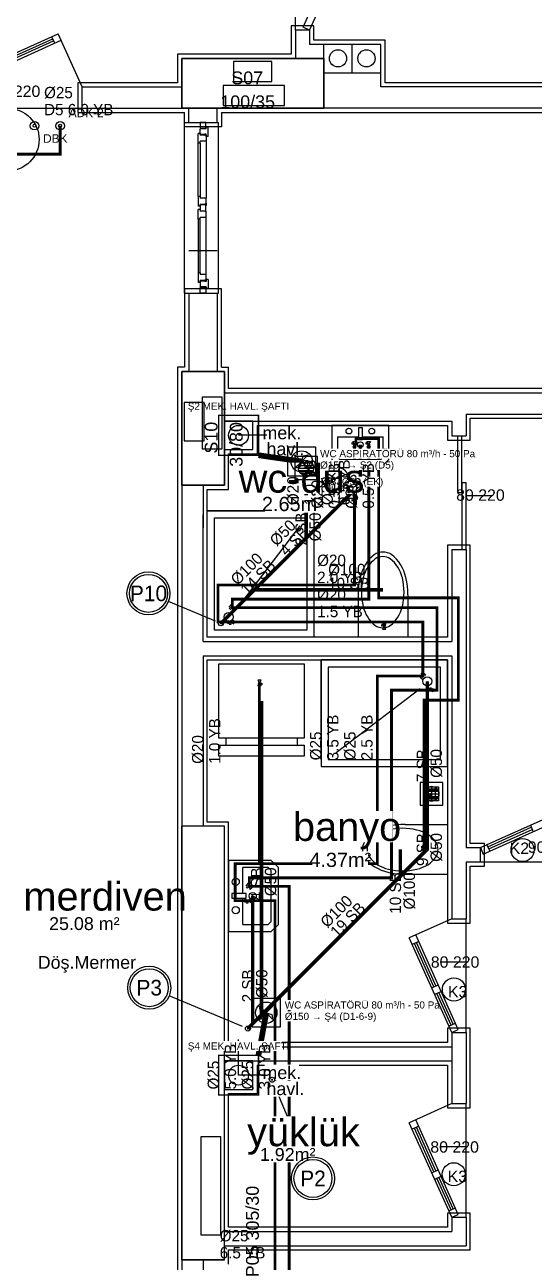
# Model space of a CAD drawing. Header units: centimetres. Extents: x -3962 to 31822, y -2 to 2802.
# Drawn here: x 11220 to 11578, y 1133 to 2003 of the extents above; entities that cross this region are included whole.
import ezdxf
from ezdxf.enums import TextEntityAlignment as Align

# ---------------------------------------------------------------- set-up
doc = ezdxf.new("R2010")
doc.units = ezdxf.units.CM
doc.linetypes.add('BASMA HATTI', pattern=[31, 25, -6])
doc.linetypes.add('PISSU HATTI', pattern=[26, 20, -6])
for name, color, linetype in [('ROTAS-CIHAZ', 135, 'CONTINUOUS'), ('ROTAS-HAVALANDIRMA', 30, 'CONTINUOUS'), ('ROTAS-HAVALANDIRMA-YAZI', 30, 'CONTINUOUS'), ('ROTAS-MIMARI', 8, 'CONTINUOUS'), ('ROTAS-MIMARI-KOLON', 8, 'CONTINUOUS'), ('ROTAS-MIMARI-YAZI', 8, 'CONTINUOUS'), ('ROTAS-PISSU-BORU-TAVANDAN', 6, 'PISSU HATTI'), ('ROTAS-PISSU-KOLONNO', 211, 'CONTINUOUS'), ('ROTAS-SICAKSU-BORU', 1, 'BASMA HATTI'), ('ROTAS-SOGUKSU-BORU', 5, 'CONTINUOUS'), ('ROTAS-TEFRIS', 15, 'CONTINUOUS'), ('ROTAS-TEMIZSU-CAP', 101, 'CONTINUOUS')]:
    doc.layers.add(name, color=color, linetype=linetype)
doc.styles.add('ROTAS', font='arial.ttf')

# ---------------------------------------------------------------- blocks, each defined once
blk = doc.blocks.new('ROTAS-PIS-SU-CAP-SB')
for tag, p in [('PSCP_001', (0.83, 1.29)), ('PS_001', (0.83, 0.07))]:
    blk.add_attdef(tag, p, '', height=1)
blk = doc.blocks.new('ROTAS-YER-SUZGECI-PLAN')
for p, q in [((-6.7, 0), (6.7, 0)), ((-6.3, 2.3), (6.3, 2.3)), ((-4.9, 4.5), (4.9, 4.5)), ((-6.3, -2.3), (6.3, -2.3)), ((-4.9, -4.5), (4.9, -4.5))]:
    blk.add_line(p, q)
blk.add_lwpolyline([(-10, -10), (10, -10), (10, 10), (-10, 10)], close=True)
blk.add_circle((0, 0), 6.67)
blk = doc.blocks.new('ROTAS-PIS-SU-KOLON')
h = blk.add_hatch(color=256)
h.dxf.hatch_style = 1
h.paths.add_polyline_path([(1.5, 0), (1.5, 0.4), (1.3, 0.8), (1.1, 1.1), (0.8, 1.3), (0.4, 1.5), (0, 1.5), (-0.4, 1.5), (-0.8, 1.3), (-1.1, 1.1), (-1.3, 0.8), (-1.5, 0.4), (-1.5, 0), (-1.5, -0.4), (-1.3, -0.8), (-1.1, -1.1), (-0.8, -1.3), (-0.4, -1.5), (0, -1.5), (0.4, -1.5), (0.8, -1.3), (1.1, -1.1), (1.3, -0.8), (1.5, -0.4)])
blk.add_circle((0, 0), 3.5)
blk = doc.blocks.new('ROTAS-TEMIZ-SU-CAP-MB')
for tag, p in [('SOCP_001', (0.83, 4.92)), ('SO_001', (0.83, 3.42)), ('SCCP_001', (0.83, 1.92)), ('SC_001', (0.83, 0.42))]:
    blk.add_attdef(tag, p, '', height=1)
blk = doc.blocks.new('ROTAS-KURESEL-VANA')
for p, q in [((0, 3.1), (0, 8)), ((0, 8), (5.4, 8))]:
    blk.add_line(p, q)
for points in [[(-9, 5.8), (-9, -5), (0, 0.4)], [(9, 5.8), (9, -5), (0, 0.4)]]:
    blk.add_lwpolyline(points, close=True)
blk.add_circle((0, 0.4), 2.71)
blk.add_attdef('CAP', text='', height=10).set_placement((-1.1, 0), align=Align.CENTER)
blk = doc.blocks.new('ROTAS-ASPIRATOR')
blk.add_lwpolyline([(-10, -10), (10, -10), (10, 10), (-10, 10)], close=True)
for points in [[(0, 0), (-4, 1.17), (-4.71, 4.71), (0, 0)], [(0, 0), (-1.17, -4), (-4.71, -4.71), (0, 0)], [(0, 0), (1.17, 4), (4.71, 4.71), (0, 0)], [(0, 0), (4, -1.17), (4.71, -4.71), (0, 0)]]:
    blk.add_lwpolyline(points)
blk.add_circle((0, 0), 7.5)
blk = doc.blocks.new('ROTAS-KOLON-NO-PIS-SU')
for radius in [27.5, 24.3]:
    blk.add_circle((0, 0), radius)
blk.add_attdef('K', text='', height=20).set_placement((0, 0), align=Align.MIDDLE_CENTER)

msp = doc.modelspace()

# ---------------------------------------------------------------- linework, layer by layer
at = {"layer": 'ROTAS-HAVALANDIRMA', "const_width": 1}
for points in [[(11384.41, 1700.24), (11384.41, 1728.24), (11356.41, 1728.24), (11356.41, 1700.24), (11384.41, 1700.24)], [(11384.41, 1250.24), (11384.41, 1278.24), (11356.41, 1278.24), (11356.41, 1250.24), (11384.41, 1250.24)]]:
    msp.add_lwpolyline(points, close=True, dxfattribs=at)
at = {"layer": 'ROTAS-HAVALANDIRMA', "const_width": 4}
for points in [[(11384.41, 1700.24), (11414.76, 1695.86)], [(11384.41, 1278.24), (11389.91, 1308.1)]]:
    msp.add_lwpolyline(points, dxfattribs=at)
at = {"layer": 'ROTAS-MIMARI'}
for p, q in [((11410.41, 1999.24), (11410.41, 2089.24)), ((11415.85, 2001.29), (11449.5, 2076.17)), ((11420.41, 1999.24), (11454.06, 2074.12)), ((11423.41, 2002.24), (11407.41, 2002.24)), ((11407.41, 2002.24), (11407.41, 1982.24)), ((11423.41, 1992.24), (11423.41, 2002.24)), ((11160.41, 1959.24), (11243.61, 1996.62)), ((11241.1, 1990.01), (11239.05, 1994.57)), ((11260.41, 1959.24), (11243.61, 1996.62)), ((11410.41, 1999.24), (11410.41, 1979.24)), ((11420.41, 1999.24), (11410.41, 1999.24)), ((11420.41, 1999.24), (11415.85, 2001.29)), ((11420.41, 1999.24), (11420.41, 1989.24)), ((11162.46, 1954.68), (11245.66, 1992.06)), ((11204.96, 1977.47), (11239.72, 1993.09)), ((11205.61, 1976.03), (11240.37, 1991.65)), ((11470.41, 1989.24), (11420.41, 1989.24)), ((11473.41, 1992.24), (11423.41, 1992.24)), ((11430.41, 1979.24), (11430.41, 1989.24)), ((11450.41, 1969.24), (11450.41, 1989.24)), ((11470.41, 1959.24), (11470.41, 1989.24)), ((11470.41, 1969.24), (11470.41, 1989.24)), ((11470.41, 1969.24), (11470.41, 1989.24)), ((11473.41, 1962.24), (11473.41, 1992.24)), ((11407.41, 1982.24), (11327.41, 1982.24)), ((11327.41, 1982.24), (11327.41, 1962.24)), ((11430.41, 1969.24), (11470.41, 1969.24)), ((11327.41, 1962.24), (11257.41, 1962.24)), ((11257.41, 1962.24), (11257.41, 1941.24)), ((11260.41, 1959.24), (11330.41, 1959.24)), ((11260.41, 1944.24), (11260.41, 1959.24)), ((11760.41, 1959.24), (11470.41, 1959.24)), ((11757.41, 1962.24), (11473.41, 1962.24)), ((11160.41, 1944.24), (11260.41, 1944.24)), ((11257.41, 1941.24), (11332.41, 1941.24)), ((11260.41, 1944.24), (11330.41, 1944.24)), ((11332.41, 1931.24), (11332.41, 1941.24)), ((11335.41, 1934.24), (11335.41, 1944.24)), ((11355.41, 1934.24), (11355.41, 1944.24)), ((11358.41, 1941.24), (11430.41, 1941.24)), ((11358.41, 1941.24), (11358.41, 1931.24)), ((11760.41, 1944.24), (11430.41, 1944.24)), ((11430.41, 1941.24), (12013.41, 1941.24)), ((11332.41, 1814.24), (11332.41, 1934.24)), ((11332.41, 1934.24), (11335.41, 1934.24)), ((11335.41, 1934.24), (11355.41, 1934.24)), ((11347.41, 1934.24), (11343.41, 1934.24)), ((11343.41, 1934.24), (11343.41, 1930.24)), ((11347.41, 1930.24), (11347.41, 1934.24)), ((11350.41, 1934.24), (11356.41, 1934.24)), ((11356.41, 1814.24), (11356.41, 1934.24)), ((11358.41, 1931.24), (11332.41, 1931.24)), ((11342.01, 1919.82), (11342.01, 1926.62)), ((11343.41, 1926.62), (11342.01, 1926.62)), ((11343.41, 1930.24), (11347.41, 1930.24)), ((11347.61, 1929.72), (11343.41, 1929.72)), ((11343.41, 1925.72), (11343.41, 1929.72)), ((11343.41, 1926.62), (11343.41, 1925.42)), ((11346.61, 1925.72), (11343.41, 1925.72)), ((11346.61, 1925.42), (11343.41, 1925.42)), ((11347.61, 1926.02), (11346.61, 1926.02)), ((11346.61, 1925.72), (11346.61, 1926.02)), ((11346.61, 1925.12), (11346.61, 1925.42)), ((11347.11, 1925.12), (11346.61, 1925.12)), ((11347.61, 1925.42), (11347.11, 1925.42)), ((11347.11, 1925.12), (11347.11, 1925.42)), ((11347.61, 1929.72), (11347.61, 1930.92)), ((11349.01, 1930.92), (11347.61, 1930.92)), ((11347.61, 1924.52), (11347.61, 1926.02)), ((11347.61, 1925.42), (11347.61, 1921.02)), ((11349.01, 1924.52), (11347.61, 1924.52)), ((11349.01, 1924.52), (11349.01, 1930.92)), ((11343.41, 1919.82), (11342.01, 1919.82)), ((11342.01, 1882.14), (11342.01, 1919.82)), ((11343.41, 1919.82), (11343.41, 1921.02)), ((11347.61, 1921.02), (11343.41, 1921.02)), ((11343.41, 1919.82), (11343.41, 1882.14)), ((11347.61, 1921.02), (11347.61, 1880.94)), ((11343.41, 1882.14), (11342.01, 1882.14)), ((11342.01, 1882.14), (11342.01, 1875.34)), ((11343.41, 1882.14), (11343.41, 1880.94)), ((11347.61, 1880.94), (11343.41, 1880.94)), ((11347.61, 1876.54), (11347.61, 1880.94)), ((11343.41, 1875.34), (11342.01, 1875.34)), ((11342.01, 1866.34), (11342.01, 1873.14)), ((11343.41, 1873.14), (11342.01, 1873.14)), ((11343.41, 1875.34), (11343.41, 1876.54)), ((11346.61, 1876.54), (11343.41, 1876.54)), ((11346.61, 1876.24), (11343.41, 1876.24)), ((11347.41, 1876.24), (11343.41, 1876.24)), ((11343.41, 1876.24), (11343.41, 1872.24)), ((11343.41, 1872.24), (11343.41, 1871.94)), ((11343.41, 1872.24), (11347.41, 1872.24)), ((11347.61, 1871.94), (11343.41, 1871.94)), ((11347.11, 1876.84), (11346.61, 1876.84)), ((11346.61, 1876.84), (11346.61, 1876.54)), ((11346.61, 1871.64), (11346.61, 1871.94)), ((11347.11, 1871.64), (11346.61, 1871.64)), ((11347.11, 1876.84), (11347.11, 1876.54)), ((11347.61, 1876.54), (11347.11, 1876.54)), ((11347.61, 1871.94), (11347.11, 1871.94)), ((11347.11, 1871.64), (11347.11, 1871.94)), ((11347.41, 1872.24), (11347.41, 1876.24)), ((11347.61, 1875.94), (11347.41, 1875.94)), ((11347.61, 1877.44), (11347.61, 1875.94)), ((11347.61, 1827.44), (11347.61, 1871.94)), ((11343.41, 1866.34), (11342.01, 1866.34)), ((11342.01, 1866.34), (11342.01, 1828.64)), ((11343.41, 1866.34), (11343.41, 1867.54)), ((11347.61, 1867.54), (11343.41, 1867.54)), ((11343.41, 1828.64), (11343.41, 1866.34)), ((11335.41, 1844.24), (11355.41, 1844.24)), ((11343.41, 1828.64), (11342.01, 1828.64)), ((11342.01, 1828.64), (11342.01, 1821.84)), ((11343.41, 1828.64), (11343.41, 1827.44)), ((11343.41, 1821.84), (11342.01, 1821.84)), ((11347.61, 1827.44), (11343.41, 1827.44)), ((11343.41, 1821.84), (11343.41, 1823.04)), ((11346.61, 1823.04), (11343.41, 1823.04)), ((11343.41, 1822.74), (11343.41, 1818.74)), ((11346.61, 1822.74), (11343.41, 1822.74)), ((11347.11, 1823.34), (11346.61, 1823.34)), ((11346.61, 1823.34), (11346.61, 1823.04)), ((11346.61, 1822.74), (11346.61, 1822.44)), ((11347.61, 1822.44), (11346.61, 1822.44)), ((11347.11, 1823.34), (11347.11, 1823.04)), ((11347.61, 1823.04), (11347.11, 1823.04)), ((11347.61, 1823.04), (11347.61, 1827.44)), ((11349.01, 1823.94), (11347.61, 1823.94)), ((11347.61, 1823.94), (11347.61, 1822.44)), ((11349.01, 1823.94), (11349.01, 1817.54)), ((11332.41, 1817.24), (11332.41, 1762.24)), ((11358.41, 1817.24), (11332.41, 1817.24)), ((11332.41, 1814.24), (11335.41, 1814.24)), ((11335.41, 1814.24), (11335.41, 1759.24)), ((11335.41, 1814.24), (11355.41, 1814.24)), ((11347.61, 1818.74), (11343.41, 1818.74)), ((11343.41, 1814.24), (11343.41, 1818.24)), ((11343.41, 1818.24), (11347.41, 1818.24)), ((11347.41, 1814.24), (11343.41, 1814.24)), ((11347.41, 1818.24), (11347.41, 1814.24)), ((11347.61, 1818.74), (11347.61, 1817.54)), ((11349.01, 1817.54), (11347.61, 1817.54)), ((11350.41, 1814.24), (11356.41, 1814.24)), ((11355.41, 1814.24), (11355.41, 1759.24)), ((11358.41, 1762.24), (11358.41, 1817.24)), ((11332.41, 1762.24), (11327.41, 1762.24)), ((11327.41, 1762.24), (11327.41, 1679.24)), ((11358.41, 1762.24), (11363.41, 1762.24)), ((11363.41, 1747.24), (11363.41, 1762.24)), ((11360.41, 1744.24), (11650.41, 1744.24)), ((11650.41, 1747.24), (11363.41, 1747.24)), ((11360.41, 1724.24), (11520.41, 1724.24)), ((11380.41, 1724.24), (11360.41, 1724.24)), ((11360.41, 1724.24), (11360.41, 1704.24)), ((11380.41, 1704.24), (11380.41, 1724.24)), ((11520.41, 1724.24), (11520.41, 1713.95)), ((11530.41, 1729.24), (11650.41, 1729.24)), ((11530.41, 1729.24), (11530.41, 1713.95)), ((11533.41, 1710.95), (11533.41, 1726.24)), ((11533.41, 1726.24), (11647.41, 1726.24)), ((11383.41, 1721.24), (11517.41, 1721.24)), ((11383.41, 1721.24), (11383.41, 1701.24)), ((11517.41, 1721.24), (11517.41, 1710.95)), ((11390.41, 1714.24), (11370.41, 1714.24)), ((11517.41, 1710.95), (11533.41, 1710.95)), ((11520.41, 1713.95), (11530.41, 1713.95)), ((11524.41, 1713.95), (11524.41, 1673.95)), ((11527.41, 1673.95), (11527.41, 1713.95)), ((11360.41, 1704.24), (11380.41, 1704.24)), ((11363.41, 1676.24), (11363.41, 1701.24)), ((11363.41, 1701.24), (11383.41, 1701.24)), ((11527.41, 1680.92), (11527.41, 1633.95)), ((11530.41, 1680.92), (11527.41, 1680.92)), ((11530.41, 1633.95), (11530.41, 1680.92)), ((11327.41, 1679.24), (11327.41, 1439.24)), ((11330.41, 1679.24), (11330.41, 1439.24)), ((11345.41, 1679.24), (11345.41, 1649.24)), ((11348.41, 1572.24), (11348.41, 1676.24)), ((11348.41, 1676.24), (11363.41, 1676.24)), ((11524.41, 1673.95), (11527.41, 1673.95)), ((11530.41, 1671.94), (11548.52, 1671.94)), ((11345.41, 1569.24), (11345.41, 1658.24)), ((11418.41, 1661.24), (11348.41, 1661.24)), ((11533.41, 1636.95), (11517.41, 1636.95)), ((11517.41, 1636.95), (11517.41, 1572.24)), ((11533.41, 1427.24), (11533.41, 1636.95)), ((11520.41, 1633.95), (11520.41, 1569.24)), ((11520.41, 1633.95), (11530.41, 1633.95)), ((11527.41, 1633.95), (11530.41, 1633.95)), ((11530.41, 1633.95), (11530.41, 1424.24)), ((11454.49, 1602.16), (11454.49, 1572.28)), ((11489.49, 1602.16), (11489.49, 1572.24)), ((11345.41, 1569.24), (11520.41, 1569.24)), ((11517.41, 1572.24), (11348.41, 1572.24)), ((11489.49, 1572.24), (11454.45, 1572.24)), ((11345.41, 1559.24), (11520.41, 1559.24)), ((11345.41, 1559.24), (11345.41, 1439.24)), ((11520.41, 1559.24), (11520.41, 1374.24)), ((11348.41, 1442.24), (11348.41, 1556.24)), ((11348.41, 1556.24), (11517.41, 1556.24)), ((11428.41, 1486.24), (11428.41, 1556.24)), ((11517.41, 1556.24), (11517.41, 1371.24)), ((11501.02, 1457.08), (11501.02, 1467.08)), ((11501.02, 1467.08), (11511.02, 1467.08)), ((11501.02, 1464.61), (11511.02, 1464.61)), ((11503.48, 1467.08), (11503.48, 1457.08)), ((11506.1, 1467.08), (11506.1, 1457.08)), ((11508.72, 1467.08), (11508.72, 1457.08)), ((11511.02, 1467.08), (11511.02, 1457.08)), ((11501.02, 1462.08), (11511.02, 1462.08)), ((11501.02, 1459.55), (11511.02, 1459.55)), ((11511.02, 1457.08), (11501.02, 1457.08)), ((11540.49, 1424.24), (11615.37, 1457.88)), ((11542.53, 1419.68), (11617.42, 1453.32)), ((11327.41, 1439.24), (11327.41, 1414.24)), ((11363.41, 1442.24), (11348.41, 1442.24)), ((11363.41, 1287.24), (11363.41, 1442.24)), ((11487.54, 1440.54), (11517.46, 1440.54)), ((11517.46, 1440.54), (11517.46, 1405.5)), ((11545.71, 1424.8), (11576.31, 1438.55)), ((11546.36, 1423.36), (11576.96, 1437.11)), ((11575.65, 1440.03), (11577.69, 1435.47)), ((11530.41, 1424.24), (11540.49, 1424.24)), ((11543.49, 1427.24), (11533.41, 1427.24)), ((11540.49, 1414.24), (11540.49, 1424.24)), ((11540.49, 1424.24), (11542.53, 1419.68)), ((11543.49, 1411.24), (11543.49, 1427.24)), ((11545.05, 1426.29), (11547.1, 1421.72)), ((11327.41, 1414.24), (11327.41, 1209.24)), ((11530.41, 1414.24), (11530.41, 1374.24)), ((11530.41, 1414.24), (11540.49, 1414.24)), ((11533.41, 1371.24), (11533.41, 1411.24)), ((11533.41, 1411.24), (11543.49, 1411.24)), ((11540.49, 1414.24), (11630.49, 1414.24)), ((11487.54, 1405.54), (11517.42, 1405.54)), ((11520.41, 1374.24), (11490.5, 1360.8)), ((11517.41, 1371.24), (11533.41, 1371.24)), ((11520.41, 1374.24), (11530.41, 1374.24)), ((11530.41, 1294.24), (11530.41, 1374.24)), ((11520.41, 1294.24), (11490.5, 1360.8)), ((11497.11, 1358.29), (11492.55, 1356.24)), ((11524.97, 1296.29), (11495.06, 1362.85)), ((11507.79, 1326.3), (11494.04, 1356.9)), ((11509.23, 1326.95), (11495.48, 1357.55)), ((11512.3, 1343.96), (11530.41, 1343.96)), ((11506.3, 1325.64), (11510.86, 1327.69)), ((11508.35, 1321.08), (11512.91, 1323.13)), ((11519.85, 1299.46), (11509.84, 1321.74)), ((11521.29, 1300.11), (11511.28, 1322.39)), ((11533.41, 1297.24), (11517.41, 1297.24)), ((11517.41, 1297.24), (11517.41, 1287.24)), ((11518.36, 1298.8), (11522.92, 1300.85)), ((11533.41, 1241.24), (11533.41, 1297.24)), ((11370.41, 1264.24), (11370.41, 1289.24)), ((11520.41, 1294.24), (11524.97, 1296.29)), ((11520.41, 1294.24), (11520.41, 1244.24)), ((11520.41, 1294.24), (11530.41, 1294.24)), ((11530.41, 1294.24), (11530.41, 1244.24)), ((11360.41, 1284.24), (11520.41, 1284.24)), ((11517.41, 1287.24), (11363.41, 1287.24)), ((11360.41, 1274.24), (11520.41, 1274.24)), ((11380.41, 1274.24), (11360.41, 1274.24)), ((11360.41, 1274.24), (11360.41, 1254.24)), ((11380.41, 1254.24), (11380.41, 1274.24)), ((11383.41, 1271.24), (11517.41, 1271.24)), ((11383.41, 1271.24), (11383.41, 1251.24)), ((11517.41, 1271.24), (11517.41, 1241.24)), ((11390.41, 1264.24), (11370.41, 1264.24)), ((11360.41, 1254.24), (11380.41, 1254.24)), ((11363.41, 1212.24), (11363.41, 1251.24)), ((11363.41, 1251.24), (11383.41, 1251.24)), ((11520.41, 1244.24), (11490.5, 1230.8)), ((11517.41, 1241.24), (11533.41, 1241.24)), ((11520.41, 1244.24), (11530.41, 1244.24)), ((11530.41, 1164.24), (11530.41, 1244.24)), ((11520.41, 1164.24), (11490.5, 1230.8)), ((11497.11, 1228.29), (11492.55, 1226.24)), ((11524.97, 1166.29), (11495.06, 1232.85)), ((11509.23, 1196.95), (11495.48, 1227.55)), ((11507.79, 1196.3), (11494.04, 1226.9)), ((11363.41, 1157.26), (11363.41, 1212.24)), ((11511.91, 1214.02), (11530.03, 1214.02)), ((11327.41, 1209.24), (11327.41, 1134.24)), ((11506.3, 1195.64), (11510.86, 1197.69)), ((11508.35, 1191.08), (11512.91, 1193.13)), ((11519.85, 1169.46), (11509.84, 1191.74)), ((11521.29, 1170.11), (11511.28, 1192.39)), ((11533.41, 1167.24), (11517.41, 1167.24)), ((11517.41, 1167.24), (11517.41, 1157.24)), ((11518.36, 1168.8), (11522.92, 1170.85)), ((11533.41, 1141.24), (11533.41, 1167.24)), ((11520.41, 1164.24), (11524.97, 1166.29)), ((11520.41, 1164.24), (11520.41, 1154.24)), ((11520.41, 1164.24), (11530.41, 1164.24)), ((11530.41, 1164.24), (11530.41, 1144.24)), ((11360.41, 1154.26), (11520.41, 1154.26)), ((11517.41, 1157.26), (11363.41, 1157.26)), ((11360.41, 1144.26), (11530.41, 1144.26)), ((11363.41, 1141.26), (11533.41, 1141.26)), ((11363.41, 1131.24), (11363.41, 1141.26)), ((11327.41, 1134.24), (11327.41, 1101.24)), ((11330.41, 1134.24), (11330.41, 1104.24)), ((11345.41, 1134.24), (11345.41, 1104.24))]:
    msp.add_line(p, q, dxfattribs=at)
for points in [[(11330.41, 1979.24), (11430.41, 1979.24)], [(11330.41, 1944.24), (11330.41, 1979.24)], [(11430.41, 1979.24), (11430.41, 1944.24)], [(11430.41, 1944.24), (11330.41, 1944.24)], [(11330.41, 1679.24), (11330.41, 1759.24)], [(11330.41, 1759.24), (11360.41, 1759.24)], [(11360.41, 1759.24), (11360.41, 1679.24)], [(11476.06, 1721.24), (11436.06, 1721.24), (11436.06, 1697.24), (11440.06, 1693.24), (11472.06, 1693.24), (11476.06, 1697.24), (11476.06, 1721.24)], [(11454.82, 1719.41), (11454.82, 1711.41), (11457.5, 1711.41), (11457.5, 1719.41), (11454.82, 1719.41)], [(11440.06, 1713.24), (11440.06, 1698.89), (11441.72, 1697.24), (11470.4, 1697.24), (11472.06, 1698.89), (11472.06, 1713.24)], [(11440.06, 1713.24), (11454.82, 1713.24)], [(11457.5, 1713.24), (11472.06, 1713.24)], [(11360.41, 1679.24), (11330.41, 1679.24)], [(11348.41, 1572.24), (11348.41, 1661.24), (11423.41, 1661.24), (11423.41, 1572.24), (11348.41, 1572.24)], [(11353.41, 1577.24), (11353.41, 1656.24), (11418.41, 1656.24), (11418.41, 1577.24), (11353.41, 1577.24)], [(11413.41, 1650.5), (11368.41, 1591.5)], [(11465.86, 1630.21), (11464.03, 1628.76), (11462.37, 1627.13), (11460.9, 1625.33), (11459.61, 1623.38)], [(11471.99, 1632.16), (11470.36, 1632.04), (11468.77, 1631.66), (11467.27, 1631.05), (11465.86, 1630.21)], [(11471.82, 1628.92), (11470.42, 1628.82), (11469.06, 1628.5), (11467.76, 1627.99), (11466.54, 1627.28)], [(11477.1, 1627.28), (11475.89, 1627.99), (11474.59, 1628.5), (11473.23, 1628.82), (11471.82, 1628.92)], [(11478.11, 1630.21), (11476.71, 1631.05), (11475.2, 1631.66), (11473.62, 1632.04), (11471.99, 1632.16)], [(11484.36, 1623.38), (11483.08, 1625.33), (11481.6, 1627.13), (11479.94, 1628.76), (11478.11, 1630.21)], [(11459.61, 1623.38), (11458.44, 1621.19), (11457.43, 1618.92), (11456.59, 1616.59), (11455.92, 1614.2)], [(11461.22, 1621.6), (11460.21, 1619.78), (11459.35, 1617.89), (11458.63, 1615.94), (11458.05, 1613.94)], [(11466.54, 1627.28), (11464.99, 1626.08), (11463.58, 1624.72), (11462.31, 1623.23), (11461.22, 1621.6)], [(11482.43, 1621.6), (11481.33, 1623.23), (11480.07, 1624.72), (11478.66, 1626.08), (11477.1, 1627.28)], [(11485.6, 1613.94), (11485.02, 1615.94), (11484.3, 1617.89), (11483.43, 1619.78), (11482.43, 1621.6)], [(11488.05, 1614.2), (11487.38, 1616.59), (11486.54, 1618.92), (11485.53, 1621.19), (11484.36, 1623.38)], [(11455.92, 1614.2), (11455.3, 1611.23), (11454.85, 1608.23), (11454.58, 1605.2), (11454.49, 1602.16)], [(11458.05, 1613.94), (11457.51, 1611.47), (11457.13, 1608.97), (11456.9, 1606.45), (11456.82, 1603.92)], [(11486.82, 1603.92), (11486.75, 1606.45), (11486.52, 1608.97), (11486.13, 1611.47), (11485.6, 1613.94)], [(11489.49, 1602.16), (11489.4, 1605.2), (11489.13, 1608.23), (11488.68, 1611.23), (11488.05, 1614.2)], [(11456.82, 1603.92), (11456.9, 1601.39), (11457.13, 1598.88), (11457.51, 1596.38), (11458.05, 1593.91)], [(11485.6, 1593.91), (11486.13, 1596.38), (11486.52, 1598.88), (11486.75, 1601.39), (11486.82, 1603.92)], [(11458.05, 1593.91), (11458.63, 1591.91), (11459.35, 1589.96), (11460.21, 1588.07), (11461.22, 1586.24)], [(11482.43, 1586.24), (11483.43, 1588.07), (11484.3, 1589.96), (11485.02, 1591.91), (11485.6, 1593.91)], [(11461.22, 1586.24), (11462.31, 1584.62), (11463.58, 1583.12), (11464.99, 1581.77), (11466.54, 1580.57)], [(11477.1, 1580.57), (11478.66, 1581.77), (11480.07, 1583.12), (11481.33, 1584.62), (11482.43, 1586.24)], [(11466.54, 1580.57), (11467.76, 1579.86), (11469.06, 1579.34), (11470.42, 1579.03), (11471.82, 1578.92)], [(11471.82, 1578.92), (11473.23, 1579.03), (11474.59, 1579.34), (11475.89, 1579.86), (11477.1, 1580.57)], [(11356.57, 1553.61), (11416.57, 1553.61), (11416.57, 1501.26), (11356.57, 1501.26), (11356.57, 1553.61)], [(11517.41, 1556.24), (11428.41, 1556.24), (11428.41, 1481.24), (11517.41, 1481.24), (11517.41, 1556.24)], [(11512.41, 1551.24), (11433.41, 1551.24), (11433.41, 1486.24), (11512.41, 1486.24), (11512.41, 1551.24)], [(11439.15, 1491.24), (11498.15, 1536.24)], [(11361.57, 1501.26), (11361.57, 1496.26)], [(11411.57, 1501.26), (11411.57, 1496.26)], [(11356.57, 1496.26), (11416.57, 1496.26), (11416.57, 1488.61), (11356.57, 1488.61), (11356.57, 1496.26)], [(11360.41, 1439.24), (11330.41, 1439.24)], [(11330.41, 1134.24), (11330.41, 1439.24)], [(11360.41, 1134.24), (11360.41, 1439.24)], [(11475.5, 1439.11), (11473.11, 1438.44), (11470.78, 1437.6), (11468.51, 1436.59), (11466.32, 1435.42)], [(11475.76, 1436.65), (11473.76, 1436.08), (11471.81, 1435.35), (11469.92, 1434.49), (11468.1, 1433.48)], [(11487.54, 1440.54), (11484.5, 1440.45), (11481.47, 1440.18), (11478.47, 1439.74), (11475.5, 1439.11)], [(11485.78, 1437.88), (11483.25, 1437.8), (11480.73, 1437.57), (11478.23, 1437.19), (11475.76, 1436.65)], [(11495.79, 1436.65), (11493.32, 1437.19), (11490.82, 1437.57), (11488.31, 1437.8), (11485.78, 1437.88)], [(11503.46, 1433.48), (11501.63, 1434.49), (11499.74, 1435.35), (11497.79, 1436.08), (11495.79, 1436.65)], [(11459.49, 1429.17), (11458.65, 1427.77), (11458.04, 1426.26), (11457.66, 1424.68), (11457.54, 1423.04)], [(11466.32, 1435.42), (11464.37, 1434.14), (11462.57, 1432.66), (11460.94, 1431), (11459.49, 1429.17)], [(11462.42, 1428.16), (11461.71, 1426.94), (11461.2, 1425.64), (11460.88, 1424.28), (11460.78, 1422.88)], [(11468.1, 1433.48), (11466.47, 1432.39), (11464.98, 1431.13), (11463.62, 1429.71), (11462.42, 1428.16)], [(11509.13, 1428.16), (11507.93, 1429.71), (11506.58, 1431.13), (11505.08, 1432.39), (11503.46, 1433.48)], [(11510.78, 1422.88), (11510.67, 1424.28), (11510.36, 1425.64), (11509.84, 1426.94), (11509.13, 1428.16)], [(11457.54, 1423.04), (11457.66, 1421.41), (11458.04, 1419.83), (11458.65, 1418.32), (11459.49, 1416.92)], [(11460.78, 1422.88), (11460.88, 1421.48), (11461.2, 1420.11), (11461.71, 1418.81), (11462.42, 1417.6)], [(11509.13, 1417.6), (11509.84, 1418.81), (11510.36, 1420.11), (11510.67, 1421.48), (11510.78, 1422.88)], [(11363.41, 1415.25), (11363.41, 1365.25), (11393.41, 1365.25), (11398.41, 1370.25), (11398.41, 1410.25), (11393.41, 1415.25), (11363.41, 1415.25)], [(11373.41, 1370.25), (11391.34, 1370.25), (11393.41, 1372.32), (11393.41, 1408.18), (11391.34, 1410.25), (11373.41, 1410.25)], [(11373.41, 1392.05), (11373.41, 1410.25)], [(11459.49, 1416.92), (11460.94, 1415.09), (11462.57, 1413.43), (11464.37, 1411.95), (11466.32, 1410.67)], [(11462.42, 1417.6), (11463.62, 1416.04), (11464.98, 1414.63), (11466.47, 1413.37), (11468.1, 1412.27)], [(11466.32, 1410.67), (11468.51, 1409.5), (11470.78, 1408.49), (11473.11, 1407.65), (11475.5, 1406.98)], [(11468.1, 1412.27), (11469.92, 1411.27), (11471.81, 1410.4), (11473.76, 1409.68), (11475.76, 1409.1)], [(11495.79, 1409.1), (11497.79, 1409.68), (11499.74, 1410.4), (11501.63, 1411.27), (11503.46, 1412.27)], [(11503.46, 1412.27), (11505.08, 1413.37), (11506.58, 1414.63), (11507.93, 1416.04), (11509.13, 1417.6)], [(11475.5, 1406.98), (11478.47, 1406.35), (11481.47, 1405.9), (11484.5, 1405.63), (11487.54, 1405.54)], [(11475.76, 1409.1), (11478.23, 1408.57), (11480.73, 1408.19), (11483.25, 1407.95), (11485.78, 1407.88)], [(11485.78, 1407.88), (11488.31, 1407.95), (11490.82, 1408.19), (11493.32, 1408.57), (11495.79, 1409.1)], [(11365.69, 1388.7), (11375.69, 1388.7), (11375.69, 1392.05), (11365.69, 1392.05), (11365.69, 1388.7)], [(11373.41, 1370.25), (11373.41, 1388.7)], [(11360.41, 1134.24), (11330.41, 1134.24)]]:
    msp.add_lwpolyline(points, dxfattribs=at)
for centre, radius in [((11440.35, 1979.35), 6.03), ((11460.35, 1979.35), 6.03), ((11208.15, 1922.24), 22), ((11370.41, 1714.24), 7), ((11448.06, 1717.24), 2.02), ((11464.06, 1717.24), 2.02), ((11456.06, 1707.67), 2.02), ((11363.41, 1586.5), 3.16), ((11503.15, 1541.24), 3.16), ((11570.18, 1422.56), 8.14), ((11368.41, 1400.25), 2.52), ((11380.37, 1390.25), 2.52), ((11368.41, 1380.25), 2.52), ((11521.91, 1324.47), 8.14), ((11370.41, 1264.24), 7), ((11521.8, 1194.48), 8.14)]:
    msp.add_circle(centre, radius, dxfattribs=at)
at = {"layer": 'ROTAS-MIMARI-KOLON'}
for points in [[(11430.41, 1979.24), (11330.41, 1979.24), (11330.41, 1944.24), (11430.41, 1944.24), (11430.41, 1979.24)], [(11366.74, 1963.17), (11393.76, 1963.17), (11393.76, 1977.13), (11366.74, 1977.13), (11366.74, 1963.17)], [(11359.64, 1946.32), (11402.76, 1946.32), (11402.76, 1960.29), (11359.64, 1960.29), (11359.64, 1946.32)], [(11360.41, 1759.24), (11330.41, 1759.24), (11330.41, 1679.24), (11360.41, 1679.24), (11360.41, 1759.24)], [(11358.89, 1704.86), (11358.89, 1740.98), (11344.92, 1740.98), (11344.92, 1704.86), (11358.89, 1704.86)], [(11346.23, 1710.27), (11346.23, 1737.3), (11332.27, 1737.3), (11332.27, 1710.27), (11346.23, 1710.27)], [(11360.41, 1439.24), (11330.41, 1439.24), (11330.41, 1134.24), (11360.41, 1134.24), (11360.41, 1439.24)], [(11357.9, 1151.91), (11357.9, 1220.88), (11343.93, 1220.88), (11343.93, 1151.91), (11357.9, 1151.91)]]:
    msp.add_lwpolyline(points, dxfattribs=at)
at = {"layer": 'ROTAS-PISSU-BORU-TAVANDAN', "const_width": 2.5}
for points in [[(11456.06, 1707.67), (11456.06, 1680.06), (11417.91, 1641.91)], [(11417.91, 1691.24), (11417.91, 1641.91)], [(11417.91, 1641.91), (11381.55, 1605.55)], [(11381.55, 1605.55), (11362.96, 1586.96)], [(11471.99, 1605.54), (11381.54, 1605.54)], [(11362.96, 1586.96), (11358, 1582)], [(11363.41, 1586.5), (11362.96, 1586.96)], [(11503.15, 1541.24), (11503.15, 1459.21)], [(11386.57, 1527.43), (11386.57, 1306.57)], [(11506.02, 1462.08), (11503.15, 1459.21)], [(11503.15, 1459.21), (11503.15, 1423.15), (11484.15, 1404.15)], [(11484.16, 1423.04), (11484.16, 1404.16)], [(11484.15, 1404.15), (11386.57, 1306.57)], [(11380.37, 1390.25), (11380.37, 1300.37)], [(11386.57, 1306.57), (11380.37, 1300.37)], [(11380.37, 1300.37), (11377, 1297)]]:
    msp.add_lwpolyline(points, dxfattribs=at)
at = {"layer": 'ROTAS-PISSU-KOLONNO'}
for p, q in [((11354.3, 1583.53), (11321.04, 1597.31)), ((11373.3, 1298.53), (11321.57, 1319.96)), ((11395.53, 1257.3), (11416.96, 1205.57))]:
    msp.add_line(p, q, dxfattribs=at)
at = {"layer": 'ROTAS-SICAKSU-BORU', "const_width": 2}
msp.add_lwpolyline([(11225, 363), (11314, 363), (11314, 685), (11262, 685), (11262, 703), (11386, 703), (11386, 1003), (11406, 1003), (11406, 1397), (11378, 1397), (11378, 1403), (11478, 1403), (11478, 1535), (11510, 1535), (11510, 1593), (11366, 1593), (11366, 1599), (11462, 1599), (11462, 1708)], dxfattribs=at)
at = {"layer": 'ROTAS-SOGUKSU-BORU', "const_width": 2}
for points in [[(11244.93, 1932), (11244.93, 1912), (11209, 1912), (11205.36, 1911.95)], [(11225, 373), (11304, 373), (11304, 675), (11252, 675), (11252, 713), (11376, 713), (11376, 1013), (11396, 1013), (11396, 1387), (11368, 1387), (11368, 1413), (11468, 1413), (11468, 1545), (11500, 1545), (11500, 1583), (11356, 1583), (11356, 1609), (11452, 1609), (11452, 1708)], [(11501, 1424), (11501, 1528), (11525, 1528), (11525, 1600), (11469, 1600), (11469, 1712), (11453, 1712), (11453, 1708), (11452, 1708)], [(11473, 1580), (11473, 1583)], [(11385, 1540), (11385, 1413)]]:
    msp.add_lwpolyline(points, dxfattribs=at)
at = {"layer": 'ROTAS-SOGUKSU-BORU'}
for centre, radius in [((11226.93, 1932), 3), ((11226.93, 1932), 1.05), ((11244.93, 1932), 3), ((11244.93, 1932), 1.05)]:
    msp.add_circle(centre, radius, dxfattribs=at)

# ---------------------------------------------------------------- block references
at = {"layer": 'ROTAS-TEFRIS'}
ref = msp.add_blockref('ROTAS-TEMIZ-SU-CAP-MB', (11226.96, 1912), dxfattribs=dict(at, xscale=8, yscale=8))
ref.add_attrib('SO_001', 'D5 6.0 YB', (11233.63, 1939.33), dxfattribs={"height": 8})
ref.add_attrib('SOCP_001', 'Ø25', (11233.63, 1951.33), dxfattribs={"height": 8})
ref = msp.add_blockref('ROTAS-PIS-SU-CAP-SB', (11399.73, 1623.73), dxfattribs=dict(at, xscale=8, yscale=8, rotation=44.999999999977064))
ref.add_attrib('PSCP_001', 'Ø50', (11397.15, 1635.74), dxfattribs={"height": 8, "rotation": 45})
ref.add_attrib('PS_001', '4 SB', (11404.07, 1628.81), dxfattribs={"height": 8, "rotation": 45})
ref = msp.add_blockref('ROTAS-PIS-SU-CAP-SB', (11372.25, 1596.25), dxfattribs=dict(at, xscale=8, yscale=8, rotation=44.99999999995515))
ref.add_attrib('PSCP_001', 'Ø100', (11369.67, 1608.26), dxfattribs={"height": 8, "rotation": 45})
ref.add_attrib('PS_001', '14 SB', (11376.59, 1601.33), dxfattribs={"height": 8, "rotation": 45})
ref = msp.add_blockref('ROTAS-TEMIZ-SU-CAP-MB', (11419, 1583), dxfattribs=dict(at, xscale=8, yscale=8))
ref.add_attrib('SCCP_001', 'Ø20', (11425.67, 1598.33), dxfattribs={"height": 8})
ref.add_attrib('SC_001', '1.5 YB', (11425.67, 1586.33), dxfattribs={"height": 8})
ref.add_attrib('SO_001', '2.0 YB', (11425.67, 1610.33), dxfattribs={"height": 8})
ref.add_attrib('SOCP_001', 'Ø20', (11425.67, 1622.33), dxfattribs={"height": 8})
ref = msp.add_blockref('ROTAS-PIS-SU-CAP-SB', (11426.77, 1605.54), dxfattribs=dict(at, xscale=8, yscale=8))
ref.add_attrib('PSCP_001', 'Ø100', (11433.43, 1615.86), dxfattribs={"height": 8})
ref.add_attrib('PS_001', '10 SB', (11433.43, 1606.07), dxfattribs={"height": 8})
ref = msp.add_blockref('ROTAS-KOLON-NO-PIS-SU', (11307.07, 1603.1), dxfattribs=dict(at, xscale=0.55, yscale=0.55))
ref.add_attrib('K', 'P10', dxfattribs={"height": 11}).set_placement((11307.07, 1603.1), align=Align.MIDDLE_CENTER)
for p, xscale, yscale, rotation in [((11366, 1593), 0.21999999999999997, 0.21999999999999997, 135), ((11365, 1583), 0.22, 0.22, 180), ((11473, 1580), 0.22, 0.22, 90), ((11385, 1540), 0.22, 0.22, -90), ((11500, 1545), 0.21999999999999997, 0.21999999999999997, 44.99999999999999), ((11501, 1424), 0.22, 0.22, 90), ((11378, 1397), 0.21999999999999997, 0.21999999999999997, 135), ((11377, 1387), 0.22, 0.22, 180)]:
    msp.add_blockref('ROTAS-KURESEL-VANA', p, dxfattribs=dict(at, xscale=xscale, yscale=yscale, rotation=rotation))
for name, p, xscale, yscale in [('ROTAS-PIS-SU-KOLON', (11358, 1582), 0.5, 0.5), ('ROTAS-KURESEL-VANA', (11505, 1535), 0.22, 0.22), ('ROTAS-YER-SUZGECI-PLAN', (11506.02, 1462.08), 0.8, 0.8), ('ROTAS-PIS-SU-KOLON', (11377, 1297), 0.5, 0.5)]:
    msp.add_blockref(name, p, dxfattribs=dict(at, xscale=xscale, yscale=yscale))
ref = msp.add_blockref('ROTAS-TEMIZ-SU-CAP-MB', (11385, 1476.5), dxfattribs=dict(at, xscale=8, yscale=8, rotation=90))
ref.add_attrib('SO_001', '1.0 YB', (11357.67, 1483.17), dxfattribs={"height": 8, "rotation": 90})
ref.add_attrib('SOCP_001', 'Ø20', (11345.67, 1483.17), dxfattribs={"height": 8, "rotation": 90})
ref = msp.add_blockref('ROTAS-TEMIZ-SU-CAP-MB', (11468, 1479), dxfattribs=dict(at, xscale=8, yscale=8, rotation=90))
ref.add_attrib('SCCP_001', 'Ø25', (11452.67, 1485.67), dxfattribs={"height": 8, "rotation": 90})
ref.add_attrib('SC_001', '2.5 YB', (11464.67, 1485.67), dxfattribs={"height": 8, "rotation": 90})
ref.add_attrib('SO_001', '3.5 YB', (11440.67, 1485.67), dxfattribs={"height": 8, "rotation": 90})
ref.add_attrib('SOCP_001', 'Ø25', (11428.67, 1485.67), dxfattribs={"height": 8, "rotation": 90})
ref = msp.add_blockref('ROTAS-PIS-SU-CAP-SB', (11503.15, 1500.22), dxfattribs=dict(at, xscale=8, yscale=8, rotation=-90))
ref.add_attrib('PSCP_001', 'Ø50', dxfattribs={"height": 8, "rotation": 90}).set_placement((11513.46, 1493.55), align=Align.RIGHT)
ref.add_attrib('PS_001', '7 SB', dxfattribs={"height": 8, "rotation": 90}).set_placement((11503.67, 1493.55), align=Align.RIGHT)
ref = msp.add_blockref('ROTAS-PIS-SU-CAP-SB', (11503.15, 1441.18), dxfattribs=dict(at, xscale=8, yscale=8, rotation=-90))
ref.add_attrib('PSCP_001', 'Ø50', dxfattribs={"height": 8, "rotation": 90}).set_placement((11513.46, 1434.51), align=Align.RIGHT)
ref.add_attrib('PS_001', '9 SB', dxfattribs={"height": 8, "rotation": 90}).set_placement((11503.67, 1434.51), align=Align.RIGHT)
ref = msp.add_blockref('ROTAS-PIS-SU-CAP-SB', (11386.57, 1417), dxfattribs=dict(at, xscale=8, yscale=8, rotation=-90))
ref.add_attrib('PSCP_001', 'Ø50', dxfattribs={"height": 8, "rotation": 90}).set_placement((11396.89, 1410.34), align=Align.RIGHT)
ref.add_attrib('PS_001', '4 SB', dxfattribs={"height": 8, "rotation": 90}).set_placement((11387.1, 1410.34), align=Align.RIGHT)
ref = msp.add_blockref('ROTAS-PIS-SU-CAP-SB', (11484.16, 1413.6), dxfattribs=dict(at, xscale=8, yscale=8, rotation=-90))
ref.add_attrib('PSCP_001', 'Ø100', dxfattribs={"height": 8, "rotation": 90}).set_placement((11494.47, 1406.93), align=Align.RIGHT)
ref.add_attrib('PS_001', '10 SB', dxfattribs={"height": 8, "rotation": 90}).set_placement((11484.68, 1406.93), align=Align.RIGHT)
ref = msp.add_blockref('ROTAS-PIS-SU-CAP-SB', (11435.36, 1355.36), dxfattribs=dict(at, xscale=8, yscale=8, rotation=45.00000000000855))
ref.add_attrib('PSCP_001', 'Ø100', (11432.78, 1367.37), dxfattribs={"height": 8, "rotation": 45})
ref.add_attrib('PS_001', '19 SB', (11439.71, 1360.45), dxfattribs={"height": 8, "rotation": 45})
ref = msp.add_blockref('ROTAS-KOLON-NO-PIS-SU', (11307.59, 1325.75), dxfattribs=dict(at, xscale=0.55, yscale=0.55))
ref.add_attrib('K', 'P3', dxfattribs={"height": 11}).set_placement((11307.59, 1325.75), align=Align.MIDDLE_CENTER)
ref = msp.add_blockref('ROTAS-PIS-SU-CAP-SB', (11380.37, 1345.31), dxfattribs=dict(at, xscale=8, yscale=8, rotation=-90))
ref.add_attrib('PSCP_001', 'Ø50', dxfattribs={"height": 8, "rotation": 90}).set_placement((11390.69, 1338.64), align=Align.RIGHT)
ref.add_attrib('PS_001', '2 SB', dxfattribs={"height": 8, "rotation": 90}).set_placement((11380.89, 1338.64), align=Align.RIGHT)
ref = msp.add_blockref('ROTAS-TEMIZ-SU-CAP-MB', (11350.5, 1108), dxfattribs=dict(at, xscale=8, yscale=8))
ref.add_attrib('SO_001', '6.5 YB', (11357.17, 1135.33), dxfattribs={"height": 8})
ref.add_attrib('SOCP_001', 'Ø25', (11357.17, 1147.33), dxfattribs={"height": 8})

# ---------------------------------------------------------------- texts
at = {"layer": 'ROTAS-HAVALANDIRMA-YAZI', "style": 'ROTAS'}
msp.add_text('Ş2 MEK. HAVL. ŞAFTI', height=5, dxfattribs=at).set_placement((11370.41, 1732.24), align=Align.CENTER)
at = {"layer": 'ROTAS-MIMARI-YAZI', "style": 'ROTAS'}
for s, height, p in [('S07', 9, (11376.49, 1965.65)), ('100 220', 8, (11210.81, 1956.23)), ('100/35', 9, (11376.82, 1948.8)), ('mek.', 9, (11400.84, 1715.99)), ('havl.', 9, (11403.32, 1704.68)), ('80 220', 8, (11540.51, 1672.23)), ('K2', 8, (11567.91, 1423.83)), ('90 220', 8, (11590.9, 1424.66)), ('merdiven', 20, (11276.54, 1389.98)), ('25.08 m²', 9, (11261.95, 1370.8)), ('Döş.Mermer', 9, (11263.75, 1343.56)), ('80 220', 8, (11522.7, 1343.8)), ('K3', 8, (11524.53, 1322.92)), ('80 220', 8, (11522.36, 1213.72)), ('K3', 8, (11524.32, 1193.03))]:
    msp.add_text(s, height=height, dxfattribs=at).set_placement(p, align=Align.MIDDLE_CENTER)
for s, p in [('S10', (11351.17, 1712.6)), ('P05 305/30', (11380.16, 1154.24))]:
    msp.add_text(s, height=9, rotation=90, dxfattribs=at).set_placement(p, align=Align.MIDDLE_CENTER)
at = {"layer": 'ROTAS-TEMIZSU-CAP', "style": 'ROTAS'}
for s, p in [('ADK-2', (11250.93, 1938)), ('DBK', (11232.93, 1920))]:
    msp.add_text(s, height=6, dxfattribs=at).set_placement(p)

# ---------------------------------------------------------------- next in the draw order: wipeouts: each hides what was drawn before it
for points in [[(11452.94, 1672.92), (11376.54, 1672.92), (11376.54, 1694.92), (11452.94, 1694.92)], [(11478.75, 1427.99), (11414.75, 1427.99), (11414.75, 1449.99), (11478.75, 1449.99)], [(11461.56, 1409.67), (11422.36, 1409.67), (11422.36, 1421.67), (11461.56, 1421.67)], [(11493.81, 1310.1), (11401.91, 1310.1), (11401.91, 1317.1), (11493.81, 1317.1)], [(11400.86, 1281.24), (11339.96, 1281.24), (11339.96, 1288.24), (11400.86, 1288.24)], [(11413, 1260.49), (11388.68, 1260.49), (11388.68, 1271.49), (11413, 1271.49)], [(11454.26, 1213.28), (11377.86, 1213.28), (11377.86, 1235.28), (11454.26, 1235.28)]]:
    msp.add_wipeout(points)

# ---------------------------------------------------------------- next in the draw order: texts
at = {"layer": 'ROTAS-HAVALANDIRMA-YAZI', "style": 'ROTAS'}
msp.add_text('Ş4 MEK. HAVL. ŞAFTI', height=5, dxfattribs=at).set_placement((11370.41, 1282.24), align=Align.CENTER)
at = {"layer": 'ROTAS-MIMARI-YAZI', "style": 'ROTAS'}
msp.add_text('30/80', height=9, rotation=90, dxfattribs=at).set_placement((11368.77, 1707.84), align=Align.MIDDLE_CENTER)
for s, height, p in [('banyo', 20, (11446.75, 1438.99)), ('4.37m²', 10, (11441.96, 1415.67))]:
    msp.add_text(s, height=height, dxfattribs=at).set_placement(p, align=Align.MIDDLE_CENTER)

# ---------------------------------------------------------------- next in the draw order: wipeouts: each hides what was drawn before it
for points in [[(11518.66, 1697.86), (11426.76, 1697.86), (11426.76, 1704.86), (11518.66, 1704.86)], [(11469.21, 1678.24), (11426.91, 1678.24), (11426.91, 1685.24), (11469.21, 1685.24)], [(11428.2, 1659.95), (11389, 1659.95), (11389, 1671.95), (11428.2, 1671.95)], [(11459.71, 1302.1), (11401.91, 1302.1), (11401.91, 1309.1), (11459.71, 1309.1)], [(11418.27, 1249.18), (11388.37, 1249.18), (11388.37, 1260.18), (11418.27, 1260.18)], [(11422.7, 1202.96), (11387.22, 1202.96), (11387.22, 1213.96), (11422.7, 1213.96)]]:
    msp.add_wipeout(points)

# ---------------------------------------------------------------- next in the draw order: block references
at = {"layer": 'ROTAS-TEFRIS', "xscale": 0.22, "yscale": 0.22, "rotation": 90}
for p in [(11452, 1708), (11462, 1708)]:
    msp.add_blockref('ROTAS-KURESEL-VANA', p, dxfattribs=at)
at = {"layer": 'ROTAS-TEFRIS'}
ref = msp.add_blockref('ROTAS-PIS-SU-CAP-SB', (11417.91, 1666.57), dxfattribs=dict(at, xscale=8, yscale=8, rotation=-90))
ref.add_attrib('PSCP_001', 'Ø50', dxfattribs={"height": 8, "rotation": 90}).set_placement((11428.23, 1659.91), align=Align.RIGHT)
ref.add_attrib('PS_001', '2 SB', dxfattribs={"height": 8, "rotation": 90}).set_placement((11418.44, 1659.91), align=Align.RIGHT)
msp.add_blockref('ROTAS-ASPIRATOR', (11389.91, 1308.1), dxfattribs=at)
ref = msp.add_blockref('ROTAS-TEMIZ-SU-CAP-MB', (11396, 1247.5), dxfattribs=dict(at, xscale=8, yscale=8, rotation=90))
ref.add_attrib('SCCP_001', 'Ø25', (11380.67, 1254.17), dxfattribs={"height": 8, "rotation": 90})
ref.add_attrib('SC_001', '3.0 YB', (11392.67, 1254.17), dxfattribs={"height": 8, "rotation": 90})
ref.add_attrib('SO_001', '5.0 YB', (11368.67, 1254.17), dxfattribs={"height": 8, "rotation": 90})
ref.add_attrib('SOCP_001', 'Ø25', (11356.67, 1254.17), dxfattribs={"height": 8, "rotation": 90})
at = {"layer": 'ROTAS-TEFRIS', "xscale": 0.5, "yscale": 0.5}
msp.add_blockref('ROTAS-PIS-SU-KOLON', (11394, 1261), dxfattribs=at)
at = {"layer": 'ROTAS-TEFRIS'}
ref = msp.add_blockref('ROTAS-KOLON-NO-PIS-SU', (11422.75, 1191.59), dxfattribs=dict(at, xscale=0.55, yscale=0.55))
ref.add_attrib('K', 'P2', dxfattribs={"height": 11}).set_placement((11422.75, 1191.59), align=Align.MIDDLE_CENTER)

# ---------------------------------------------------------------- next in the draw order: texts
at = {"layer": 'ROTAS-CIHAZ', "style": 'ROTAS'}
msp.add_text('Y.S. Ø50 (EK)', height=5, dxfattribs=at).set_placement((11427.91, 1679.24))
at = {"layer": 'ROTAS-HAVALANDIRMA-YAZI', "style": 'ROTAS'}
for s, p in [('WC ASPİRATÖRÜ 80 m³/h - 50 Pa', (11402.91, 1311.1)), ('Ø150 → Ş4 (D1-6-9)', (11402.91, 1303.1))]:
    msp.add_text(s, height=5, dxfattribs=at).set_placement(p)
at = {"layer": 'ROTAS-MIMARI-YAZI', "style": 'ROTAS'}
for s, height, p in [('2.65m²', 10, (11408.6, 1665.95)), ('mek.', 9, (11400.84, 1265.99)), ('havl.', 9, (11403.32, 1254.68)), ('yüklük', 20, (11416.06, 1224.28)), ('1.92m²', 9, (11404.96, 1208.46))]:
    msp.add_text(s, height=height, dxfattribs=at).set_placement(p, align=Align.MIDDLE_CENTER)

# ---------------------------------------------------------------- next in the draw order: wipeouts: each hides what was drawn before it
msp.add_wipeout([(11472.16, 1689.86), (11426.76, 1689.86), (11426.76, 1696.86), (11472.16, 1696.86)])

# ---------------------------------------------------------------- next in the draw order: block references
at = {"layer": 'ROTAS-TEFRIS'}
msp.add_blockref('ROTAS-ASPIRATOR', (11414.76, 1695.86), dxfattribs=at)
at = {"layer": 'ROTAS-TEFRIS', "xscale": 0.8, "yscale": 0.8}
msp.add_blockref('ROTAS-YER-SUZGECI-PLAN', (11417.91, 1691.24), dxfattribs=at)
at = {"layer": 'ROTAS-TEFRIS'}
ref = msp.add_blockref('ROTAS-TEMIZ-SU-CAP-MB', (11452, 1658.5), dxfattribs=dict(at, xscale=8, yscale=8, rotation=90))
ref.add_attrib('SCCP_001', 'Ø20', (11436.67, 1665.17), dxfattribs={"height": 8, "rotation": 90})
ref.add_attrib('SC_001', '0.5 YB', (11448.67, 1665.17), dxfattribs={"height": 8, "rotation": 90})
ref.add_attrib('SO_001', '1.0 YB', (11424.67, 1665.17), dxfattribs={"height": 8, "rotation": 90})
ref.add_attrib('SOCP_001', 'Ø20', (11412.67, 1665.17), dxfattribs={"height": 8, "rotation": 90})
ref = msp.add_blockref('ROTAS-TEMIZ-SU-CAP-MB', (11469, 1656), dxfattribs=dict(at, xscale=8, yscale=8, rotation=90))
ref.add_attrib('SCCP_001', 'Ø20', (11453.67, 1662.67), dxfattribs={"height": 8, "rotation": 90})
ref.add_attrib('SC_001', '0.5 YB', (11465.67, 1662.67), dxfattribs={"height": 8, "rotation": 90})
ref.add_attrib('SO_001', '0.5 YB', (11441.67, 1662.67), dxfattribs={"height": 8, "rotation": 90})
ref.add_attrib('SOCP_001', 'Ø20', (11429.67, 1662.67), dxfattribs={"height": 8, "rotation": 90})
ref = msp.add_blockref('ROTAS-PIS-SU-CAP-SB', (11436.98, 1660.98), dxfattribs=dict(at, xscale=8, yscale=8, rotation=45))
ref.add_attrib('PSCP_001', 'Ø50', (11434.4, 1672.99), dxfattribs={"height": 8, "rotation": 45})
ref.add_attrib('PS_001', '2 SB', (11441.33, 1666.07), dxfattribs={"height": 8, "rotation": 45})

# ---------------------------------------------------------------- next in the draw order: texts
at = {"layer": 'ROTAS-HAVALANDIRMA-YAZI', "style": 'ROTAS'}
for s, p in [('WC ASPİRATÖRÜ 80 m³/h - 50 Pa', (11427.76, 1698.86)), ('Ø150 → Ş2 (D5)', (11427.76, 1690.86))]:
    msp.add_text(s, height=5, dxfattribs=at).set_placement(p)
at = {"layer": 'ROTAS-MIMARI-YAZI', "style": 'ROTAS'}
msp.add_text('wc-duş', height=20, dxfattribs=at).set_placement((11414.74, 1683.92), align=Align.MIDDLE_CENTER)

doc.saveas('drawing.dxf')
